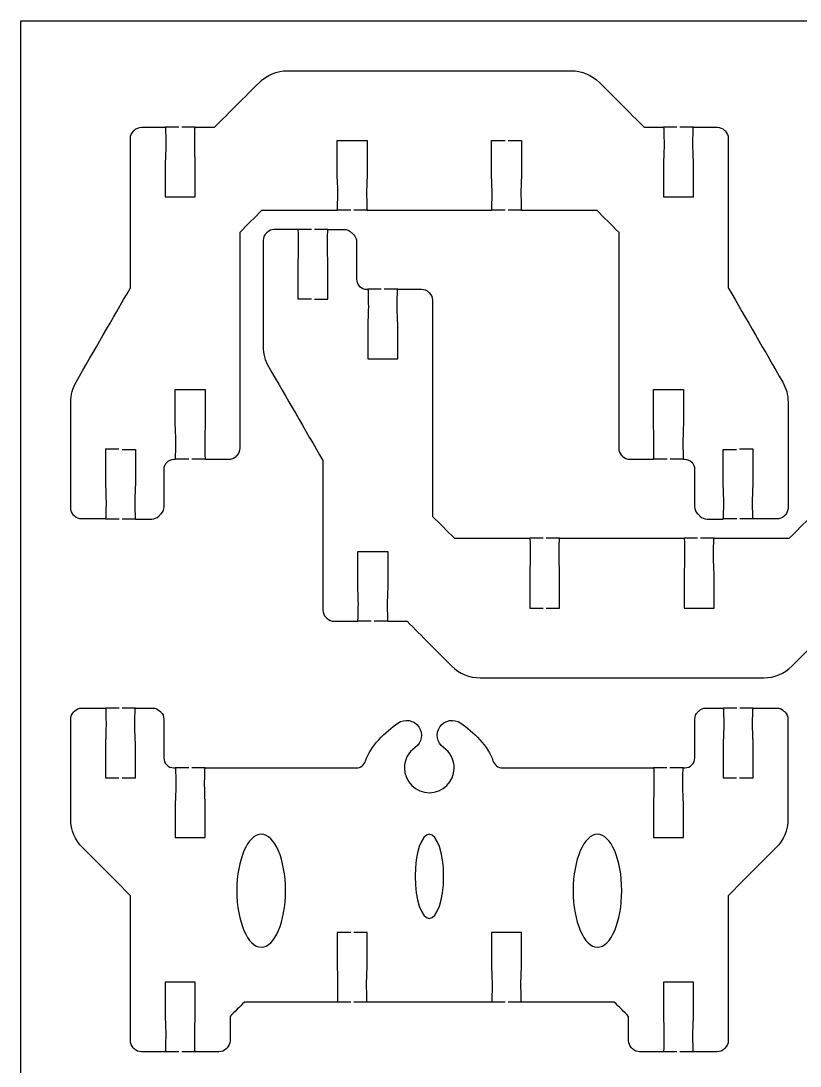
# Model space of a CAD drawing. Extents: x 0 to 410, y 0 to 300.
# Drawn here: x 210.2 to 288.4, y 195.3 to 300.2 of the extents above; entities that cross this region are included whole.
import ezdxf

# ---------------------------------------------------------------- set-up
doc = ezdxf.new("R2010")
doc.units = 0
doc.header["$MEASUREMENT"] = 0
doc.layers.add('DEFAULT', color=18, linetype='CONTINUOUS')

msp = doc.modelspace()

# ---------------------------------------------------------------- linework, layer by layer
at = {"layer": 'DEFAULT', "color": 18}
msp.add_lwpolyline([(410.18, 0.18), (210.18, 0.18), (210.18, 300.18), (410.18, 300.18)], close=True, dxfattribs=at)
at = {"layer": 'DEFAULT', "color": 1}
for points in [[(226.02, 289.5), (224.67, 289.5)], [(227.67, 289.5), (226.32, 289.5)], [(276.03, 289.5), (274.68, 289.5)], [(277.68, 289.5), (276.33, 289.5)], [(243.28, 281.18), (241.93, 281.18)], [(244.93, 281.18), (243.58, 281.18)], [(258.77, 281.18), (257.42, 281.18)], [(260.42, 281.18), (259.07, 281.18)], [(239.35, 279.25), (238, 279.25)], [(241, 279.25), (239.65, 279.25)], [(246.35, 273.24), (245, 273.24)], [(248, 273.24), (246.65, 273.24)], [(227.03, 256.17), (225.68, 256.17)], [(228.68, 256.17), (227.33, 256.17)], [(275.03, 256.17), (273.68, 256.17)], [(276.67, 256.17), (275.33, 256.17)], [(220.03, 250.17), (218.67, 250.17)], [(221.67, 250.17), (220.33, 250.17)], [(282.03, 250.18), (280.68, 250.18)], [(283.67, 250.18), (282.33, 250.18)], [(262.61, 248.24), (261.25, 248.24)], [(264.25, 248.24), (262.91, 248.24)], [(278.1, 248.24), (276.75, 248.24)], [(279.75, 248.24), (278.4, 248.24)], [(245.35, 239.91), (244, 239.91)], [(247, 239.91), (245.65, 239.91)], [(220.03, 231.2), (218.67, 231.2)], [(221.67, 231.2), (220.33, 231.2)], [(282.03, 231.2), (280.68, 231.2)], [(283.67, 231.2), (282.33, 231.2)], [(227.02, 225.2), (225.67, 225.2)], [(228.67, 225.2), (227.32, 225.2)], [(275.02, 225.2), (273.67, 225.2)], [(276.67, 225.2), (275.32, 225.2)], [(243.28, 201.69), (241.93, 201.69)], [(244.92, 201.69), (243.58, 201.69)], [(258.77, 201.69), (257.42, 201.69)], [(260.42, 201.69), (259.07, 201.69)], [(226.02, 196.7), (224.67, 196.7)], [(227.67, 196.7), (226.32, 196.7)], [(276.03, 196.7), (274.68, 196.7)], [(277.68, 196.7), (276.33, 196.7)]]:
    msp.add_lwpolyline(points, dxfattribs=at)
for points, knots in [([(220.02, 257.18), (219.57, 257.18), (219.12, 257.18), (218.67, 257.18), (218.67, 256.01), (218.67, 254.84), (218.67, 253.68), (218.67, 253.34), (218.72, 252.89), (218.72, 251.92), (218.72, 250.96), (218.7, 250.18), (218.67, 250.18), (217.87, 250.18), (217.08, 250.18), (216.28, 250.18), (216.02, 250.18), (215.76, 250.28), (215.57, 250.47), (215.54, 250.5), (215.5, 250.54), (215.47, 250.58), (215.28, 250.76), (215.18, 251.02), (215.18, 251.28), (215.18, 254.83), (215.18, 258.38), (215.18, 261.92), (215.18, 262.63), (215.36, 263.32), (215.71, 263.92), (217.53, 267.08), (219.35, 270.23), (221.17, 273.38), (221.17, 278.39), (221.17, 283.39), (221.17, 288.4), (221.17, 288.66), (221.28, 288.92), (221.47, 289.11), (221.5, 289.14), (221.54, 289.18), (221.57, 289.21), (221.76, 289.4), (222.02, 289.5), (222.28, 289.5), (223.08, 289.5), (223.87, 289.5), (224.67, 289.5), (224.7, 289.49), (224.72, 288.71), (224.72, 287.75), (224.72, 286.79), (224.67, 286.34), (224.67, 286), (224.67, 284.84), (224.67, 283.67), (224.67, 282.51), (225.67, 282.51), (226.67, 282.51), (227.67, 282.51), (227.67, 283.67), (227.67, 284.84), (227.67, 286), (227.67, 286.34), (227.62, 286.79), (227.62, 287.75), (227.62, 288.72), (227.64, 289.5), (227.67, 289.5), (228.32, 289.5), (228.96, 289.5), (229.61, 289.5), (231.11, 291), (232.61, 292.51), (234.11, 294.01), (234.86, 294.76), (235.88, 295.18), (236.94, 295.18), (246.43, 295.18), (255.92, 295.18), (265.41, 295.18), (266.47, 295.18), (267.49, 294.76), (268.24, 294.01), (269.74, 292.51), (271.24, 291), (272.74, 289.5), (273.38, 289.5), (274.03, 289.5), (274.67, 289.5), (274.71, 289.5), (274.73, 288.72), (274.73, 287.75), (274.73, 286.79), (274.68, 286.34), (274.68, 286), (274.68, 284.84), (274.68, 283.67), (274.68, 282.51), (275.68, 282.51), (276.68, 282.51), (277.68, 282.51), (277.68, 283.67), (277.68, 284.84), (277.68, 286), (277.68, 286.34), (277.63, 286.79), (277.63, 287.75), (277.63, 288.71), (277.65, 289.49), (277.68, 289.5), (278.48, 289.5), (279.28, 289.5), (280.08, 289.5), (280.34, 289.5), (280.59, 289.4), (280.78, 289.21), (280.82, 289.18), (280.85, 289.14), (280.89, 289.11), (281.07, 288.92), (281.18, 288.66), (281.18, 288.4), (281.18, 283.39), (281.18, 278.39), (281.18, 273.38), (283, 270.23), (284.82, 267.08), (286.64, 263.92), (286.99, 263.32), (287.18, 262.63), (287.18, 261.92), (287.18, 258.38), (287.18, 254.83), (287.18, 251.28), (287.18, 251.02), (287.07, 250.76), (286.88, 250.58), (286.85, 250.54), (286.81, 250.5), (286.78, 250.47), (286.59, 250.28), (286.34, 250.18), (286.07, 250.18), (285.27, 250.18), (284.47, 250.18), (283.67, 250.18), (283.65, 250.18), (283.62, 250.96), (283.62, 251.92), (283.62, 252.89), (283.67, 253.34), (283.67, 253.68), (283.67, 254.84), (283.67, 256.01), (283.67, 257.18), (283.22, 257.18), (282.77, 257.18), (282.32, 257.18)], [0, 0, 0, 0, 3.83, 3.83, 3.83, 13.75, 13.75, 13.75, 14.75, 14.75, 14.75, 15.75, 15.75, 15.75, 22.52, 22.52, 22.52, 23.52, 23.52, 23.52, 23.944264, 23.944264, 23.944264, 24.944264, 24.944264, 24.944264, 55.104264, 55.104264, 55.104264, 56.104264, 56.104264, 56.104264, 87.062405, 87.062405, 87.062405, 129.632405, 129.632405, 129.632405, 130.632405, 130.632405, 130.632405, 131.056669, 131.056669, 131.056669, 132.056669, 132.056669, 132.056669, 138.826669, 138.826669, 138.826669, 139.826669, 139.826669, 139.826669, 140.826669, 140.826669, 140.826669, 150.746674, 150.746674, 150.746674, 159.246674, 159.246674, 159.246674, 169.166674, 169.166674, 169.166674, 170.166674, 170.166674, 170.166674, 171.166674, 171.166674, 171.166674, 176.666674, 176.666674, 176.666674, 194.712039, 194.712039, 194.712039, 195.712039, 195.712039, 195.712039, 276.412039, 276.412039, 276.412039, 277.412039, 277.412039, 277.412039, 295.450335, 295.450335, 295.450335, 300.940335, 300.940335, 300.940335, 301.940335, 301.940335, 301.940335, 302.940335, 302.940335, 302.940335, 312.860335, 312.860335, 312.860335, 321.360335, 321.360335, 321.360335, 331.28034, 331.28034, 331.28034, 332.28034, 332.28034, 332.28034, 333.28034, 333.28034, 333.28034, 340.07034, 340.07034, 340.07034, 341.07034, 341.07034, 341.07034, 341.494604, 341.494604, 341.494604, 342.494604, 342.494604, 342.494604, 385.064604, 385.064604, 385.064604, 416.022745, 416.022745, 416.022745, 417.022745, 417.022745, 417.022745, 447.182745, 447.182745, 447.182745, 448.182745, 448.182745, 448.182745, 448.607009, 448.607009, 448.607009, 449.607009, 449.607009, 449.607009, 456.407009, 456.407009, 456.407009, 457.407009, 457.407009, 457.407009, 458.407009, 458.407009, 458.407009, 468.327009, 468.327009, 468.327009, 472.157009, 472.157009, 472.157009, 472.157009]), ([(220.33, 257.17), (220.77, 257.17), (221.22, 257.17), (221.67, 257.17), (221.67, 256.01), (221.67, 254.84), (221.67, 253.67), (221.67, 253.34), (221.62, 252.89), (221.62, 251.92), (221.62, 250.96), (221.64, 250.17), (221.67, 250.17), (222.22, 250.17), (222.76, 250.17), (223.31, 250.17), (223.57, 250.17), (223.83, 250.28), (224.01, 250.47), (224.09, 250.55), (224.18, 250.63), (224.26, 250.71), (224.45, 250.9), (224.55, 251.15), (224.55, 251.42), (224.55, 252.67), (224.55, 253.92), (224.55, 255.18), (224.55, 255.73), (225, 256.17), (225.55, 256.17), (225.59, 256.17), (225.63, 256.17), (225.67, 256.17), (225.7, 256.17), (225.72, 256.96), (225.72, 257.92), (225.72, 258.89), (225.67, 259.34), (225.67, 259.67), (225.67, 260.84), (225.67, 262.01), (225.67, 263.17), (226.67, 263.17), (227.67, 263.17), (228.67, 263.17), (228.67, 262.01), (228.67, 260.84), (228.68, 259.67), (228.68, 259.34), (228.63, 258.89), (228.63, 257.92), (228.63, 256.96), (228.65, 256.17), (228.68, 256.17), (229.47, 256.17), (230.27, 256.17), (231.07, 256.17), (231.33, 256.17), (231.59, 256.28), (231.77, 256.47), (231.81, 256.5), (231.84, 256.54), (231.88, 256.57), (232.07, 256.76), (232.17, 257.01), (232.17, 257.28), (232.17, 264.51), (232.17, 271.74), (232.17, 278.97), (232.9, 279.71), (233.64, 280.44), (234.37, 281.18), (236.89, 281.18), (239.41, 281.18), (241.93, 281.18), (241.95, 281.18), (241.98, 281.96), (241.98, 282.92), (241.98, 283.89), (241.93, 284.34), (241.93, 284.67), (241.93, 285.84), (241.93, 287.01), (241.93, 288.17), (242.93, 288.17), (243.93, 288.17), (244.93, 288.17), (244.93, 287.01), (244.93, 285.84), (244.93, 284.67), (244.93, 284.34), (244.88, 283.89), (244.88, 282.92), (244.88, 281.96), (244.9, 281.18), (244.93, 281.18), (249.09, 281.18), (253.26, 281.18), (257.42, 281.18), (257.45, 281.18), (257.47, 281.96), (257.47, 282.92), (257.47, 283.89), (257.42, 284.34), (257.42, 284.67), (257.42, 285.84), (257.42, 287.01), (257.42, 288.17), (257.87, 288.17), (258.32, 288.17), (258.77, 288.17)], [0, 0, 0, 0, 3.82, 3.82, 3.82, 13.74, 13.74, 13.74, 14.74, 14.74, 14.74, 15.74, 15.74, 15.74, 20.37, 20.37, 20.37, 21.37, 21.37, 21.37, 22.359949, 22.359949, 22.359949, 23.359949, 23.359949, 23.359949, 33.999949, 33.999949, 33.999949, 34.999949, 34.999949, 34.999949, 35.339949, 35.339949, 35.339949, 36.339949, 36.339949, 36.339949, 37.339949, 37.339949, 37.339949, 47.259955, 47.259955, 47.259955, 55.769955, 55.769955, 55.769955, 65.68996, 65.68996, 65.68996, 66.68996, 66.68996, 66.68996, 67.68996, 67.68996, 67.68996, 74.46996, 74.46996, 74.46996, 75.46996, 75.46996, 75.46996, 75.894224, 75.894224, 75.894224, 76.894224, 76.894224, 76.894224, 138.384224, 138.384224, 138.384224, 147.201848, 147.201848, 147.201848, 168.621848, 168.621848, 168.621848, 169.621848, 169.621848, 169.621848, 170.621848, 170.621848, 170.621848, 180.541848, 180.541848, 180.541848, 189.051848, 189.051848, 189.051848, 198.971848, 198.971848, 198.971848, 199.971848, 199.971848, 199.971848, 200.971848, 200.971848, 200.971848, 236.381848, 236.381848, 236.381848, 237.381848, 237.381848, 237.381848, 238.381848, 238.381848, 238.381848, 248.301848, 248.301848, 248.301848, 252.131848, 252.131848, 252.131848, 252.131848]), ([(259.07, 288.17), (259.52, 288.17), (259.97, 288.17), (260.42, 288.17), (260.42, 287.01), (260.42, 285.84), (260.42, 284.67), (260.42, 284.34), (260.37, 283.89), (260.37, 282.92), (260.37, 281.96), (260.39, 281.18), (260.42, 281.18), (262.94, 281.18), (265.46, 281.18), (267.98, 281.18), (268.71, 280.44), (269.45, 279.71), (270.18, 278.97), (270.18, 271.74), (270.18, 264.51), (270.18, 257.28), (270.18, 257.02), (270.29, 256.76), (270.47, 256.57), (270.51, 256.54), (270.54, 256.5), (270.58, 256.47), (270.77, 256.28), (271.02, 256.17), (271.29, 256.17), (272.08, 256.17), (272.88, 256.17), (273.67, 256.17), (273.7, 256.17), (273.72, 256.96), (273.72, 257.92), (273.72, 258.89), (273.67, 259.34), (273.67, 259.67), (273.67, 260.84), (273.68, 262.01), (273.68, 263.17), (274.68, 263.17), (275.68, 263.17), (276.68, 263.17), (276.68, 262.01), (276.68, 260.84), (276.67, 259.67), (276.67, 259.34), (276.63, 258.89), (276.63, 257.92), (276.63, 256.96), (276.65, 256.17), (276.67, 256.17), (276.72, 256.17), (276.76, 256.17), (276.8, 256.17), (277.35, 256.17), (277.8, 255.73), (277.8, 255.18), (277.8, 253.92), (277.8, 252.67), (277.8, 251.42), (277.8, 251.15), (277.91, 250.9), (278.09, 250.71), (278.18, 250.63), (278.26, 250.55), (278.34, 250.47), (278.53, 250.28), (278.78, 250.17), (279.05, 250.17), (279.59, 250.17), (280.13, 250.17), (280.67, 250.17), (280.7, 250.17), (280.72, 250.96), (280.72, 251.92), (280.72, 252.89), (280.67, 253.34), (280.67, 253.67), (280.67, 254.84), (280.67, 256.01), (280.67, 257.17), (281.12, 257.17), (281.57, 257.17), (282.02, 257.17)], [0, 0, 0, 0, 3.83, 3.83, 3.83, 13.75, 13.75, 13.75, 14.75, 14.75, 14.75, 15.75, 15.75, 15.75, 37.18, 37.18, 37.18, 45.997624, 45.997624, 45.997624, 107.487624, 107.487624, 107.487624, 108.487624, 108.487624, 108.487624, 108.911888, 108.911888, 108.911888, 109.911888, 109.911888, 109.911888, 116.671888, 116.671888, 116.671888, 117.671888, 117.671888, 117.671888, 118.671888, 118.671888, 118.671888, 128.591894, 128.591894, 128.591894, 137.101894, 137.101894, 137.101894, 147.021899, 147.021899, 147.021899, 148.021899, 148.021899, 148.021899, 149.021899, 149.021899, 149.021899, 149.381899, 149.381899, 149.381899, 150.381899, 150.381899, 150.381899, 161.021899, 161.021899, 161.021899, 162.021899, 162.021899, 162.021899, 163.011848, 163.011848, 163.011848, 164.011848, 164.011848, 164.011848, 168.611848, 168.611848, 168.611848, 169.611848, 169.611848, 169.611848, 170.611848, 170.611848, 170.611848, 180.531848, 180.531848, 180.531848, 184.361848, 184.361848, 184.361848, 184.361848]), ([(239.35, 272.24), (238.9, 272.24), (238.45, 272.24), (238, 272.24), (238, 273.41), (238, 274.58), (238, 275.74), (238, 276.08), (238.05, 276.53), (238.05, 277.5), (238.05, 278.46), (238.03, 279.24), (238, 279.24), (237.2, 279.24), (236.4, 279.24), (235.6, 279.24), (235.34, 279.24), (235.08, 279.14), (234.9, 278.95), (234.86, 278.91), (234.82, 278.88), (234.79, 278.84), (234.6, 278.66), (234.5, 278.4), (234.5, 278.14), (234.5, 274.59), (234.5, 271.04), (234.5, 267.49), (234.5, 266.79), (234.68, 266.1), (235.03, 265.49), (236.85, 262.34), (238.67, 259.19), (240.49, 256.04), (240.49, 251.03), (240.49, 246.02), (240.49, 241.02), (240.49, 240.75), (240.6, 240.5), (240.79, 240.31), (240.82, 240.28), (240.86, 240.24), (240.89, 240.21), (241.08, 240.02), (241.34, 239.91), (241.6, 239.91), (242.4, 239.91), (243.2, 239.91), (243.99, 239.91), (244.02, 239.92), (244.04, 240.7), (244.05, 241.66), (244.04, 242.63), (243.99, 243.08), (243.99, 243.41), (243.99, 244.58), (244, 245.75), (244, 246.91), (245, 246.91), (246, 246.91), (247, 246.91), (247, 245.75), (247, 244.58), (247, 243.41), (247, 243.08), (246.95, 242.63), (246.95, 241.66), (246.95, 240.69), (246.97, 239.91), (247, 239.91), (247.64, 239.91), (248.29, 239.91), (248.94, 239.91), (250.44, 238.41), (251.93, 236.91), (253.43, 235.41), (254.19, 234.66), (255.2, 234.24), (256.26, 234.24), (265.75, 234.24), (275.24, 234.24), (284.74, 234.24), (285.79, 234.24), (286.81, 234.66), (287.56, 235.41), (289.06, 236.91), (290.56, 238.41), (292.06, 239.91), (292.71, 239.91), (293.36, 239.91), (294, 239.91), (294.03, 239.91), (294.05, 240.69), (294.05, 241.66), (294.05, 242.63), (294, 243.08), (294, 243.41), (294, 244.58), (294, 245.75), (294, 246.91), (295, 246.91), (296, 246.91), (297, 246.91), (297, 245.75), (297, 244.58), (297.01, 243.41), (297.01, 243.08), (296.96, 242.63), (296.96, 241.66), (296.96, 240.7), (296.98, 239.92), (297.01, 239.91), (297.8, 239.91), (298.6, 239.91), (299.4, 239.91), (299.66, 239.91), (299.92, 240.02), (300.1, 240.21), (300.14, 240.24), (300.17, 240.28), (300.21, 240.31), (300.4, 240.5), (300.5, 240.75), (300.5, 241.02), (300.5, 246.02), (300.5, 251.03), (300.5, 256.04), (302.32, 259.19), (304.14, 262.34), (305.96, 265.49), (306.32, 266.1), (306.5, 266.79), (306.5, 267.49), (306.5, 271.04), (306.5, 274.59), (306.5, 278.14), (306.5, 278.4), (306.39, 278.66), (306.21, 278.84), (306.17, 278.88), (306.14, 278.91), (306.1, 278.95), (305.91, 279.14), (305.66, 279.24), (305.39, 279.24), (304.6, 279.24), (303.8, 279.24), (303, 279.24), (302.97, 279.24), (302.95, 278.46), (302.95, 277.5), (302.95, 276.53), (303, 276.08), (303, 275.74), (303, 274.58), (303, 273.41), (303, 272.24), (302.55, 272.24), (302.1, 272.24), (301.65, 272.24)], [0, 0, 0, 0, 3.83, 3.83, 3.83, 13.75, 13.75, 13.75, 14.75, 14.75, 14.75, 15.75, 15.75, 15.75, 22.54, 22.54, 22.54, 23.54, 23.54, 23.54, 23.964264, 23.964264, 23.964264, 24.964264, 24.964264, 24.964264, 55.134264, 55.134264, 55.134264, 56.134264, 56.134264, 56.134264, 87.092405, 87.092405, 87.092405, 129.662405, 129.662405, 129.662405, 130.662405, 130.662405, 130.662405, 131.086669, 131.086669, 131.086669, 132.086669, 132.086669, 132.086669, 138.866669, 138.866669, 138.866669, 139.866669, 139.866669, 139.866669, 140.866669, 140.866669, 140.866669, 150.786674, 150.786674, 150.786674, 159.286674, 159.286674, 159.286674, 169.206674, 169.206674, 169.206674, 170.206674, 170.206674, 170.206674, 171.206674, 171.206674, 171.206674, 176.696674, 176.696674, 176.696674, 194.73497, 194.73497, 194.73497, 195.73497, 195.73497, 195.73497, 276.44497, 276.44497, 276.44497, 277.44497, 277.44497, 277.44497, 295.490335, 295.490335, 295.490335, 300.990335, 300.990335, 300.990335, 301.990335, 301.990335, 301.990335, 302.990335, 302.990335, 302.990335, 312.910335, 312.910335, 312.910335, 321.410335, 321.410335, 321.410335, 331.33034, 331.33034, 331.33034, 332.33034, 332.33034, 332.33034, 333.33034, 333.33034, 333.33034, 340.11034, 340.11034, 340.11034, 341.11034, 341.11034, 341.11034, 341.534604, 341.534604, 341.534604, 342.534604, 342.534604, 342.534604, 385.104604, 385.104604, 385.104604, 416.062745, 416.062745, 416.062745, 417.062745, 417.062745, 417.062745, 447.232745, 447.232745, 447.232745, 448.232745, 448.232745, 448.232745, 448.657009, 448.657009, 448.657009, 449.657009, 449.657009, 449.657009, 456.437009, 456.437009, 456.437009, 457.437009, 457.437009, 457.437009, 458.437009, 458.437009, 458.437009, 468.357009, 468.357009, 468.357009, 472.187009, 472.187009, 472.187009, 472.187009]), ([(239.65, 272.25), (240.1, 272.25), (240.55, 272.25), (241, 272.25), (241, 273.41), (241, 274.58), (241, 275.75), (241, 276.08), (240.95, 276.53), (240.95, 277.5), (240.95, 278.46), (240.97, 279.25), (241, 279.25), (241.54, 279.25), (242.09, 279.25), (242.63, 279.25), (242.89, 279.25), (243.15, 279.14), (243.33, 278.95), (243.42, 278.87), (243.5, 278.79), (243.58, 278.71), (243.77, 278.52), (243.87, 278.26), (243.87, 278), (243.87, 276.75), (243.87, 275.5), (243.87, 274.24), (243.87, 273.69), (244.32, 273.24), (244.88, 273.24), (244.92, 273.24), (244.96, 273.24), (245, 273.24), (245.03, 273.24), (245.05, 272.46), (245.05, 271.49), (245.05, 270.53), (245, 270.08), (245, 269.75), (245, 268.58), (245, 267.41), (245, 266.25), (246, 266.25), (247, 266.25), (248, 266.25), (248, 267.41), (248, 268.58), (248, 269.75), (248, 270.08), (247.95, 270.53), (247.95, 271.49), (247.95, 272.46), (247.97, 273.24), (248, 273.24), (248.8, 273.24), (249.59, 273.24), (250.39, 273.24), (250.65, 273.24), (250.91, 273.14), (251.09, 272.95), (251.13, 272.92), (251.17, 272.88), (251.2, 272.85), (251.39, 272.66), (251.49, 272.41), (251.49, 272.14), (251.49, 264.91), (251.49, 257.68), (251.49, 250.44), (252.23, 249.71), (252.96, 248.98), (253.69, 248.24), (256.21, 248.24), (258.73, 248.24), (261.25, 248.24), (261.28, 248.24), (261.3, 247.46), (261.3, 246.49), (261.3, 245.53), (261.25, 245.08), (261.25, 244.74), (261.25, 243.58), (261.25, 242.41), (261.25, 241.24), (261.7, 241.24), (262.15, 241.24), (262.6, 241.24)], [0, 0, 0, 0, 3.83, 3.83, 3.83, 13.75, 13.75, 13.75, 14.75, 14.75, 14.75, 15.75, 15.75, 15.75, 20.36, 20.36, 20.36, 21.36, 21.36, 21.36, 22.349949, 22.349949, 22.349949, 23.349949, 23.349949, 23.349949, 33.999949, 33.999949, 33.999949, 34.999949, 34.999949, 34.999949, 35.349949, 35.349949, 35.349949, 36.349949, 36.349949, 36.349949, 37.349949, 37.349949, 37.349949, 47.269955, 47.269955, 47.269955, 55.779955, 55.779955, 55.779955, 65.69996, 65.69996, 65.69996, 66.69996, 66.69996, 66.69996, 67.69996, 67.69996, 67.69996, 74.46996, 74.46996, 74.46996, 75.46996, 75.46996, 75.46996, 75.894224, 75.894224, 75.894224, 76.894224, 76.894224, 76.894224, 138.394224, 138.394224, 138.394224, 147.211848, 147.211848, 147.211848, 168.641848, 168.641848, 168.641848, 169.641848, 169.641848, 169.641848, 170.641848, 170.641848, 170.641848, 180.561848, 180.561848, 180.561848, 184.391848, 184.391848, 184.391848, 184.391848]), ([(262.9, 241.24), (263.35, 241.24), (263.8, 241.24), (264.25, 241.24), (264.25, 242.41), (264.25, 243.58), (264.25, 244.74), (264.25, 245.08), (264.2, 245.53), (264.2, 246.49), (264.2, 247.46), (264.23, 248.24), (264.25, 248.24), (268.42, 248.24), (272.58, 248.24), (276.75, 248.24), (276.77, 248.24), (276.79, 247.46), (276.79, 246.49), (276.79, 245.53), (276.75, 245.08), (276.75, 244.74), (276.75, 243.58), (276.75, 242.41), (276.75, 241.24), (277.75, 241.24), (278.75, 241.24), (279.75, 241.24), (279.75, 242.41), (279.75, 243.58), (279.75, 244.74), (279.75, 245.08), (279.7, 245.53), (279.7, 246.49), (279.7, 247.46), (279.72, 248.24), (279.75, 248.24), (282.27, 248.24), (284.79, 248.24), (287.3, 248.24), (288.04, 248.98), (288.77, 249.71), (289.5, 250.44), (289.5, 257.68), (289.5, 264.91), (289.5, 272.14), (289.5, 272.41), (289.61, 272.66), (289.79, 272.85), (289.83, 272.88), (289.87, 272.92), (289.9, 272.95), (290.09, 273.14), (290.34, 273.24), (290.61, 273.24), (291.41, 273.24), (292.2, 273.24), (293, 273.24), (293.03, 273.24), (293.05, 272.46), (293.05, 271.49), (293.05, 270.53), (293, 270.08), (293, 269.75), (293, 268.58), (293, 267.41), (293, 266.25), (294, 266.25), (295, 266.25), (296, 266.25), (296, 267.41), (296, 268.58), (296, 269.75), (296, 270.08), (295.95, 270.53), (295.95, 271.49), (295.95, 272.46), (295.97, 273.24), (296, 273.24), (296.04, 273.24), (296.08, 273.24), (296.12, 273.24), (296.67, 273.24), (297.12, 273.69), (297.12, 274.24), (297.12, 275.5), (297.12, 276.75), (297.12, 278), (297.12, 278.26), (297.23, 278.52), (297.41, 278.71), (297.5, 278.79), (297.58, 278.87), (297.66, 278.95), (297.85, 279.14), (298.1, 279.25), (298.37, 279.25), (298.91, 279.25), (299.46, 279.25), (300, 279.25), (300.03, 279.25), (300.05, 278.46), (300.05, 277.5), (300.05, 276.53), (300, 276.08), (300, 275.75), (300, 274.58), (300, 273.41), (300, 272.25), (300.45, 272.25), (300.9, 272.25), (301.36, 272.25)], [0, 0, 0, 0, 3.83, 3.83, 3.83, 13.75, 13.75, 13.75, 14.75, 14.75, 14.75, 15.75, 15.75, 15.75, 51.16, 51.16, 51.16, 52.16, 52.16, 52.16, 53.16, 53.16, 53.16, 63.08, 63.08, 63.08, 71.59, 71.59, 71.59, 81.51, 81.51, 81.51, 82.51, 82.51, 82.51, 83.51, 83.51, 83.51, 104.93, 104.93, 104.93, 113.747624, 113.747624, 113.747624, 175.247624, 175.247624, 175.247624, 176.247624, 176.247624, 176.247624, 176.671888, 176.671888, 176.671888, 177.671888, 177.671888, 177.671888, 184.441888, 184.441888, 184.441888, 185.441888, 185.441888, 185.441888, 186.441888, 186.441888, 186.441888, 196.361894, 196.361894, 196.361894, 204.871894, 204.871894, 204.871894, 214.791899, 214.791899, 214.791899, 215.791899, 215.791899, 215.791899, 216.791899, 216.791899, 216.791899, 217.141899, 217.141899, 217.141899, 218.141899, 218.141899, 218.141899, 228.791899, 228.791899, 228.791899, 229.791899, 229.791899, 229.791899, 230.781848, 230.781848, 230.781848, 231.781848, 231.781848, 231.781848, 236.401848, 236.401848, 236.401848, 237.401848, 237.401848, 237.401848, 238.401848, 238.401848, 238.401848, 248.321848, 248.321848, 248.321848, 252.161848, 252.161848, 252.161848, 252.161848]), ([(243.28, 208.69), (242.83, 208.69), (242.38, 208.69), (241.93, 208.69), (241.93, 207.52), (241.93, 206.36), (241.93, 205.19), (241.93, 204.86), (241.98, 204.41), (241.97, 203.44), (241.97, 202.48), (241.95, 201.69), (241.92, 201.69), (238.82, 201.69), (235.71, 201.69), (232.61, 201.69), (232.13, 201.21), (231.65, 200.73), (231.17, 200.25), (231.17, 199.44), (231.17, 198.62), (231.17, 197.81), (231.17, 197.54), (231.06, 197.29), (230.87, 197.1), (230.84, 197.06), (230.8, 197.03), (230.77, 196.99), (230.58, 196.8), (230.33, 196.7), (230.06, 196.7), (229.26, 196.7), (228.47, 196.7), (227.67, 196.7), (227.64, 196.7), (227.62, 197.48), (227.62, 198.45), (227.62, 199.42), (227.67, 199.86), (227.67, 200.2), (227.67, 201.37), (227.67, 202.53), (227.67, 203.7), (226.67, 203.7), (225.67, 203.7), (224.66, 203.7), (224.66, 202.53), (224.66, 201.37), (224.66, 200.2), (224.66, 199.86), (224.71, 199.42), (224.71, 198.45), (224.71, 197.48), (224.69, 196.7), (224.66, 196.7), (223.87, 196.7), (223.07, 196.7), (222.27, 196.7), (222.01, 196.7), (221.75, 196.8), (221.57, 196.99), (221.53, 197.03), (221.5, 197.06), (221.46, 197.1), (221.27, 197.29), (221.17, 197.54), (221.17, 197.81), (221.17, 202.66), (221.17, 207.52), (221.17, 212.37), (219.56, 213.98), (217.95, 215.59), (216.35, 217.19), (215.59, 217.94), (215.18, 218.96), (215.18, 220.02), (215.18, 223.38), (215.18, 226.74), (215.18, 230.09), (215.18, 230.36), (215.28, 230.61), (215.47, 230.8), (215.5, 230.83), (215.54, 230.87), (215.57, 230.9), (215.76, 231.09), (216.01, 231.2), (216.28, 231.2), (217.08, 231.2), (217.87, 231.2), (218.67, 231.2), (218.7, 231.2), (218.72, 230.41), (218.72, 229.45), (218.72, 228.48), (218.67, 228.03), (218.67, 227.7), (218.67, 226.53), (218.67, 225.36), (218.67, 224.2), (219.12, 224.2), (219.57, 224.2), (220.02, 224.2)], [0, 0, 0, 0, 3.83, 3.83, 3.83, 13.75, 13.75, 13.75, 14.75, 14.75, 14.75, 15.75, 15.75, 15.75, 42.16, 42.16, 42.16, 47.937067, 47.937067, 47.937067, 54.867067, 54.867067, 54.867067, 55.867067, 55.867067, 55.867067, 56.291331, 56.291331, 56.291331, 57.291331, 57.291331, 57.291331, 64.061331, 64.061331, 64.061331, 65.061331, 65.061331, 65.061331, 66.061331, 66.061331, 66.061331, 75.981331, 75.981331, 75.981331, 84.491331, 84.491331, 84.491331, 94.411331, 94.411331, 94.411331, 95.411331, 95.411331, 95.411331, 96.411331, 96.411331, 96.411331, 103.191331, 103.191331, 103.191331, 104.191331, 104.191331, 104.191331, 104.615595, 104.615595, 104.615595, 105.615595, 105.615595, 105.615595, 146.905595, 146.905595, 146.905595, 166.230824, 166.230824, 166.230824, 167.230824, 167.230824, 167.230824, 195.780824, 195.780824, 195.780824, 196.780824, 196.780824, 196.780824, 197.205089, 197.205089, 197.205089, 198.205089, 198.205089, 198.205089, 204.985089, 204.985089, 204.985089, 205.985089, 205.985089, 205.985089, 206.985089, 206.985089, 206.985089, 216.905089, 216.905089, 216.905089, 220.735089, 220.735089, 220.735089, 220.735089]), ([(220.33, 224.2), (220.77, 224.2), (221.22, 224.2), (221.67, 224.2), (221.67, 225.36), (221.67, 226.53), (221.67, 227.7), (221.67, 228.03), (221.62, 228.48), (221.62, 229.45), (221.62, 230.41), (221.64, 231.2), (221.67, 231.2), (222.25, 231.2), (222.83, 231.2), (223.41, 231.2), (223.68, 231.2), (223.93, 231.09), (224.12, 230.9), (224.16, 230.87), (224.19, 230.83), (224.23, 230.8), (224.41, 230.61), (224.52, 230.36), (224.52, 230.09), (224.52, 228.79), (224.52, 227.5), (224.52, 226.2), (224.52, 225.64), (224.97, 225.2), (225.52, 225.2), (225.57, 225.2), (225.62, 225.2), (225.67, 225.2), (225.7, 225.2), (225.72, 224.41), (225.72, 223.45), (225.72, 222.48), (225.67, 222.03), (225.67, 221.7), (225.67, 220.53), (225.67, 219.36), (225.67, 218.2), (226.67, 218.2), (227.67, 218.2), (228.67, 218.2), (228.67, 219.36), (228.67, 220.53), (228.67, 221.7), (228.67, 222.03), (228.62, 222.48), (228.62, 223.45), (228.62, 224.41), (228.64, 225.2), (228.67, 225.2), (233.72, 225.2), (238.78, 225.2), (243.83, 225.2), (244.27, 225.2), (244.66, 225.49), (244.78, 225.91), (245.21, 227.34), (246.81, 228.85), (248.02, 229.7), (248.7, 230.17), (249.63, 230.01), (250.11, 229.33), (250.58, 228.65), (250.42, 227.72), (249.74, 227.24), (249.09, 226.79), (248.67, 226.04), (248.67, 225.2), (248.67, 223.81), (249.8, 222.69), (251.18, 222.7), (252.51, 222.7), (253.64, 223.81), (253.67, 225.14), (253.69, 226.01), (253.26, 226.78), (252.6, 227.24), (251.93, 227.72), (251.76, 228.65), (252.24, 229.33), (252.71, 230.01), (253.65, 230.17), (254.32, 229.7), (255.54, 228.85), (257.13, 227.34), (257.56, 225.91), (257.69, 225.49), (258.08, 225.2), (258.52, 225.2), (263.57, 225.2), (268.62, 225.2), (273.67, 225.2), (273.7, 225.2), (273.72, 224.41), (273.72, 223.45), (273.72, 222.48), (273.67, 222.03), (273.67, 221.7), (273.67, 220.53), (273.67, 219.36), (273.67, 218.2), (274.67, 218.2), (275.67, 218.2), (276.67, 218.2), (276.67, 219.36), (276.67, 220.53), (276.67, 221.7), (276.67, 222.03), (276.62, 222.48), (276.62, 223.45), (276.62, 224.41), (276.64, 225.2), (276.67, 225.2), (276.72, 225.2), (276.77, 225.2), (276.82, 225.2), (277.38, 225.2), (277.82, 225.64), (277.82, 226.2), (277.82, 227.5), (277.82, 228.79), (277.82, 230.09), (277.82, 230.36), (277.93, 230.61), (278.12, 230.8), (278.15, 230.83), (278.19, 230.87), (278.22, 230.9), (278.41, 231.09), (278.66, 231.2), (278.93, 231.2), (279.51, 231.2), (280.09, 231.2), (280.67, 231.2), (280.7, 231.2), (280.72, 230.41), (280.72, 229.45), (280.72, 228.48), (280.67, 228.03), (280.67, 227.7), (280.67, 226.53), (280.67, 225.36), (280.67, 224.2), (281.12, 224.2), (281.57, 224.2), (282.02, 224.2)], [0, 0, 0, 0, 3.82, 3.82, 3.82, 13.74, 13.74, 13.74, 14.74, 14.74, 14.74, 15.74, 15.74, 15.74, 20.67, 20.67, 20.67, 21.67, 21.67, 21.67, 22.094264, 22.094264, 22.094264, 23.094264, 23.094264, 23.094264, 34.134264, 34.134264, 34.134264, 35.134264, 35.134264, 35.134264, 35.564264, 35.564264, 35.564264, 36.564264, 36.564264, 36.564264, 37.564264, 37.564264, 37.564264, 47.484269, 47.484269, 47.484269, 55.994269, 55.994269, 55.994269, 65.914274, 65.914274, 65.914274, 66.914274, 66.914274, 66.914274, 67.914274, 67.914274, 67.914274, 110.874274, 110.874274, 110.874274, 111.874274, 111.874274, 111.874274, 112.874274, 112.874274, 112.874274, 113.874274, 113.874274, 113.874274, 114.874274, 114.874274, 114.874274, 115.874274, 115.874274, 115.874274, 116.874274, 116.874274, 116.874274, 117.874274, 117.874274, 117.874274, 118.874274, 118.874274, 118.874274, 119.874274, 119.874274, 119.874274, 120.874274, 120.874274, 120.874274, 121.874274, 121.874274, 121.874274, 122.874274, 122.874274, 122.874274, 165.824274, 165.824274, 165.824274, 166.824274, 166.824274, 166.824274, 167.824274, 167.824274, 167.824274, 177.744279, 177.744279, 177.744279, 186.254279, 186.254279, 186.254279, 196.174284, 196.174284, 196.174284, 197.174284, 197.174284, 197.174284, 198.174284, 198.174284, 198.174284, 198.604284, 198.604284, 198.604284, 199.604284, 199.604284, 199.604284, 210.644284, 210.644284, 210.644284, 211.644284, 211.644284, 211.644284, 212.068548, 212.068548, 212.068548, 213.068548, 213.068548, 213.068548, 218.008548, 218.008548, 218.008548, 219.008548, 219.008548, 219.008548, 220.008548, 220.008548, 220.008548, 229.928548, 229.928548, 229.928548, 233.758548, 233.758548, 233.758548, 233.758548]), ([(282.32, 224.2), (282.77, 224.2), (283.22, 224.2), (283.67, 224.2), (283.67, 225.36), (283.67, 226.53), (283.67, 227.7), (283.67, 228.03), (283.62, 228.48), (283.62, 229.45), (283.62, 230.41), (283.65, 231.2), (283.67, 231.2), (284.47, 231.2), (285.27, 231.2), (286.06, 231.2), (286.33, 231.2), (286.58, 231.09), (286.77, 230.9), (286.81, 230.87), (286.84, 230.83), (286.88, 230.8), (287.06, 230.61), (287.17, 230.36), (287.17, 230.09), (287.17, 226.74), (287.17, 223.38), (287.17, 220.02), (287.17, 218.96), (286.75, 217.94), (286, 217.19), (284.39, 215.59), (282.78, 213.98), (281.18, 212.37), (281.18, 207.52), (281.18, 202.66), (281.18, 197.81), (281.18, 197.54), (281.07, 197.29), (280.88, 197.1), (280.85, 197.06), (280.81, 197.03), (280.78, 196.99), (280.59, 196.8), (280.34, 196.7), (280.07, 196.7), (279.27, 196.7), (278.47, 196.7), (277.68, 196.7), (277.65, 196.7), (277.63, 197.48), (277.63, 198.45), (277.63, 199.42), (277.68, 199.86), (277.68, 200.2), (277.68, 201.37), (277.68, 202.53), (277.68, 203.7), (276.68, 203.7), (275.68, 203.7), (274.67, 203.7), (274.67, 202.53), (274.67, 201.37), (274.67, 200.2), (274.67, 199.86), (274.72, 199.42), (274.72, 198.45), (274.72, 197.48), (274.7, 196.7), (274.67, 196.7), (273.88, 196.7), (273.08, 196.7), (272.28, 196.7), (272.02, 196.7), (271.76, 196.8), (271.58, 196.99), (271.54, 197.03), (271.51, 197.06), (271.47, 197.1), (271.28, 197.29), (271.18, 197.54), (271.18, 197.81), (271.18, 198.62), (271.18, 199.44), (271.18, 200.25), (270.7, 200.73), (270.22, 201.21), (269.74, 201.69), (266.63, 201.69), (263.53, 201.69), (260.42, 201.69), (260.39, 201.69), (260.37, 202.48), (260.37, 203.44), (260.37, 204.41), (260.42, 204.86), (260.42, 205.19), (260.42, 206.36), (260.42, 207.52), (260.42, 208.69), (259.42, 208.69), (258.42, 208.69), (257.42, 208.69), (257.42, 207.52), (257.42, 206.36), (257.42, 205.19), (257.42, 204.86), (257.47, 204.41), (257.47, 203.44), (257.47, 202.48), (257.45, 201.69), (257.42, 201.69), (253.26, 201.69), (249.09, 201.69), (244.92, 201.69), (244.9, 201.69), (244.88, 202.48), (244.88, 203.44), (244.88, 204.41), (244.93, 204.86), (244.93, 205.19), (244.93, 206.36), (244.93, 207.52), (244.93, 208.69), (244.48, 208.69), (244.03, 208.69), (243.58, 208.69)], [0, 0, 0, 0, 3.83, 3.83, 3.83, 13.75, 13.75, 13.75, 14.75, 14.75, 14.75, 15.75, 15.75, 15.75, 22.52, 22.52, 22.52, 23.52, 23.52, 23.52, 23.944264, 23.944264, 23.944264, 24.944264, 24.944264, 24.944264, 53.494264, 53.494264, 53.494264, 54.494264, 54.494264, 54.494264, 73.819494, 73.819494, 73.819494, 115.109494, 115.109494, 115.109494, 116.109494, 116.109494, 116.109494, 116.533758, 116.533758, 116.533758, 117.533758, 117.533758, 117.533758, 124.313758, 124.313758, 124.313758, 125.313758, 125.313758, 125.313758, 126.313758, 126.313758, 126.313758, 136.233758, 136.233758, 136.233758, 144.743758, 144.743758, 144.743758, 154.663758, 154.663758, 154.663758, 155.663758, 155.663758, 155.663758, 156.663758, 156.663758, 156.663758, 163.443758, 163.443758, 163.443758, 164.443758, 164.443758, 164.443758, 164.868022, 164.868022, 164.868022, 165.868022, 165.868022, 165.868022, 172.798022, 172.798022, 172.798022, 178.575089, 178.575089, 178.575089, 204.985089, 204.985089, 204.985089, 205.985089, 205.985089, 205.985089, 206.985089, 206.985089, 206.985089, 216.905089, 216.905089, 216.905089, 225.415089, 225.415089, 225.415089, 235.335089, 235.335089, 235.335089, 236.335089, 236.335089, 236.335089, 237.335089, 237.335089, 237.335089, 272.755089, 272.755089, 272.755089, 273.755089, 273.755089, 273.755089, 274.755089, 274.755089, 274.755089, 284.675089, 284.675089, 284.675089, 288.505089, 288.505089, 288.505089, 288.505089]), ([(236.74, 212.87), (236.74, 209.74), (235.65, 207.2), (234.3, 207.2), (232.95, 207.2), (231.85, 209.74), (231.85, 212.87), (231.85, 216), (232.95, 218.53), (234.3, 218.53), (235.65, 218.53), (236.74, 216), (236.74, 212.87)], [1, 1, 1, 1, 2, 2, 2, 3, 3, 3, 4, 4, 4, 5, 5, 5, 5]), ([(252.61, 214.31), (252.61, 211.97), (251.96, 210.08), (251.17, 210.08), (250.38, 210.08), (249.74, 211.97), (249.74, 214.31), (249.74, 216.64), (250.38, 218.53), (251.17, 218.53), (251.96, 218.53), (252.61, 216.64), (252.61, 214.31)], [1, 1, 1, 1, 2, 2, 2, 3, 3, 3, 4, 4, 4, 5, 5, 5, 5]), ([(270.49, 212.87), (270.49, 209.74), (269.4, 207.2), (268.05, 207.2), (266.7, 207.2), (265.61, 209.74), (265.61, 212.87), (265.61, 216), (266.7, 218.53), (268.05, 218.53), (269.4, 218.53), (270.49, 216), (270.49, 212.87)], [1, 1, 1, 1, 2, 2, 2, 3, 3, 3, 4, 4, 4, 5, 5, 5, 5])]:
    msp.add_open_spline(points, degree=3, knots=knots, dxfattribs=at)

doc.saveas('drawing.dxf')
